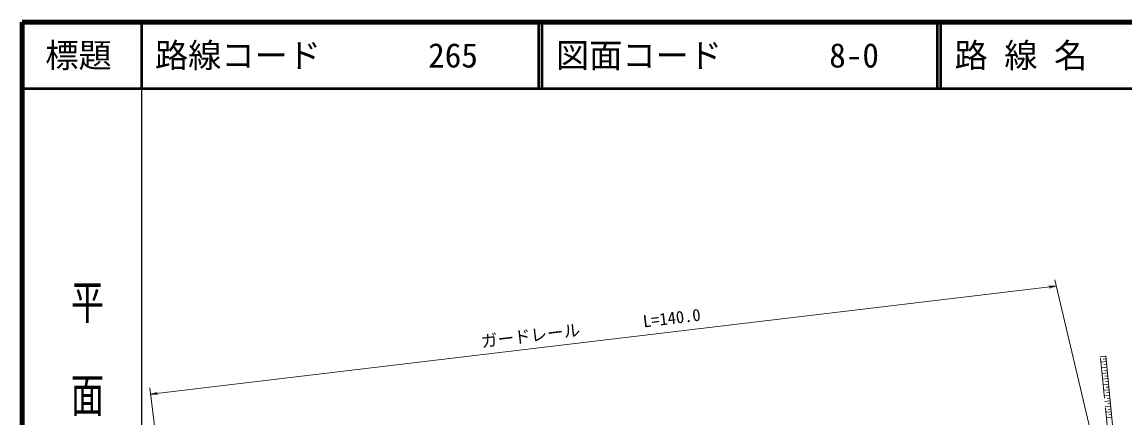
# Model space of a CAD drawing. Units: millimetres, scale not verified. Extents: x 40000 to 680000, y 20000 to 380000.
# Drawn here: x 40000 to 206036, y 320472 to 380000 of the extents above; entities that cross this region are included whole.
import ezdxf
from ezdxf.enums import TextEntityAlignment as Align

# ---------------------------------------------------------------- set-up
doc = ezdxf.new("R2010")
doc.units = ezdxf.units.MM
doc.header["$LTSCALE"] = 1000
doc.linetypes.add('DASHED', pattern=[7.5, 6, -1.5])
for name, color, linetype, lineweight in [('M-BGD', 7, 'Continuous', 13), ('M-STR-HTXT', 7, 'Continuous', 13), ('M-TTL', 2, 'Continuous', 140), ('M-TTL-BAND', 7, 'Continuous', 25), ('M-TTL-LINE', 7, 'Continuous', 50)]:
    doc.layers.add(name, color=color, linetype=linetype, lineweight=lineweight)
doc.layers.add('M-TTL-TXT', color=7, linetype='Continuous')
doc.styles.add('@ＭＳ ゴシック', font='')
doc.styles.add('ＭＳ ゴシック', font='')
doc.styles.get('@ＭＳ ゴシック').set_extended_font_data('@MS Gothic')
doc.styles.get('ＭＳ ゴシック').set_extended_font_data('MS Gothic')

# ---------------------------------------------------------------- blocks, each defined once
blk = doc.blocks.new('open_arrow')
at = {"color": 0, "linetype": 'Continuous', "lineweight": -2}
blk.add_lwpolyline([(7.5, 1.25), (0, 0), (7.5, -1.25)], dxfattribs=at)

msp = doc.modelspace()

# ---------------------------------------------------------------- linework, layer by layer
at = {"layer": 'M-BGD', "linetype": 'DASHED'}
msp.add_line((204435, 308537), (202296, 329968), dxfattribs=at)
at = {"layer": 'M-BGD'}
for p, q in [((203166, 329749), (202328, 329669)), ((203243, 328940), (202408, 328861)), ((203202, 329371), (202783, 329331)), ((205532, 304871), (203160, 329813)), ((203324, 328083), (202494, 328004)), ((203405, 327230), (202580, 327152)), ((203284, 328511), (202867, 328472)), ((203365, 327657), (202951, 327617)), ((203486, 326382), (202665, 326304)), ((203566, 325539), (202750, 325461)), ((203446, 326806), (203034, 326767)), ((203526, 325961), (203117, 325922)), ((203646, 324700), (202834, 324623)), ((203725, 323866), (202918, 323789)), ((203606, 325120), (203199, 325081)), ((203686, 324283), (203281, 324245)), ((203804, 323037), (203001, 322960)), ((203883, 322212), (203084, 322136)), ((203765, 323451), (203362, 323413)), ((203844, 322624), (203443, 322586)), ((203961, 321391), (203167, 321315)), ((204038, 320575), (203249, 320500)), ((203922, 321801), (203524, 321763)), ((204000, 320983), (203604, 320945))]:
    msp.add_line(p, q, dxfattribs=at)
at = {"layer": 'M-STR-HTXT'}
for p, q in [((203838, 305978), (195483, 341263)), ((195602, 340270), (59365, 324023)), ((60433, 315077), (59246, 325016))]:
    msp.add_line(p, q, dxfattribs=at)
at = {"layer": 'M-TTL'}
for p, q in [((40000, 380000), (40000, 20000)), ((680000, 380000), (40000, 380000))]:
    msp.add_line(p, q, dxfattribs=at)
at = {"layer": 'M-TTL-BAND'}
msp.add_line((58000, 370000), (58000, 20000), dxfattribs=at)
at = {"layer": 'M-TTL-LINE'}
for p, q in [((58000, 380000), (58000, 370000)), ((117750, 380000), (117750, 370000)), ((118250, 380000), (118250, 370000)), ((177750, 380000), (177750, 370000)), ((178250, 380000), (178250, 370000)), ((40000, 370000), (680000, 370000))]:
    msp.add_line(p, q, dxfattribs=at)

# ---------------------------------------------------------------- block references
at = {"layer": 'M-STR-HTXT', "xscale": 133, "yscale": 133}
for p, rotation in [((195602, 340270), 186.8), ((59365, 324023), 6.8)]:
    msp.add_blockref('open_arrow', p, dxfattribs=dict(at, rotation=rotation))

# ---------------------------------------------------------------- texts
at = {"layer": 'M-STR-HTXT', "style": 'ＭＳ ゴシック'}
for s, p in [('L=140.0', (137980, 334045)), ('ガードレール', (116726, 331398))]:
    msp.add_text(s, height=1833, rotation=6.807, dxfattribs=at).set_placement(p, align=Align.BOTTOM_CENTER)
at = {"layer": 'M-TTL-BAND', "style": '@ＭＳ ゴシック', "width": 1.4}
msp.add_text('平  面  図', height=3666, rotation=270, dxfattribs=at).set_placement((49777, 306475), align=Align.MIDDLE_RIGHT)
at = {"layer": 'M-TTL-TXT', "style": 'ＭＳ ゴシック'}
msp.add_text('標題', height=3666, dxfattribs=at).set_placement((48500, 375000), align=Align.MIDDLE_CENTER)
for s, p in [('路線コード', (60000, 375000)), ('図面コード', (120380, 375000)), ('路 線 名', (180380, 375000)), ('265', (101142, 375000)), ('8-0', (161521, 375000))]:
    msp.add_text(s, height=3666, dxfattribs=at).set_placement(p, align=Align.MIDDLE_LEFT)

doc.saveas('drawing.dxf')
